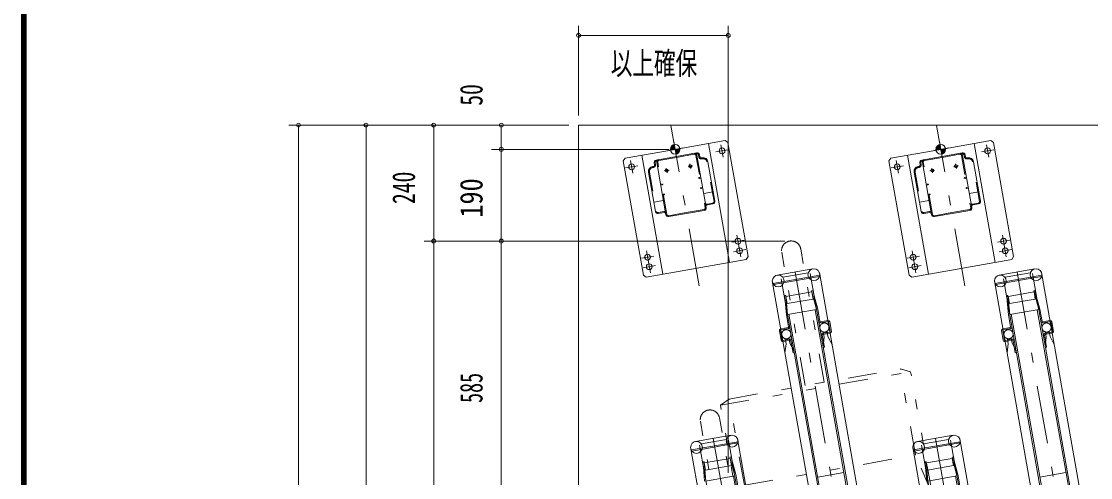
# Model space of a CAD drawing. Units: millimetres, scale not verified. Extents: x -5740 to 5740, y -4020 to 4020.
# Drawn here: x -5740 to -3526, y -862 to 83 of the extents above; entities that cross this region are included whole.
import ezdxf
from ezdxf.enums import TextEntityAlignment as Align

# ---------------------------------------------------------------- set-up
doc = ezdxf.new("R2010")
doc.units = ezdxf.units.MM
doc.header["$LTSCALE"] = 10
for name, pattern in [('USER2', [10, 4, -6]), ('USER4', [24, 12, -5, 2, -5]), ('USER6', [25, 6, -5, 2, -5, 2, -5])]:
    doc.linetypes.add(name, pattern=pattern)
for name, color, linetype, lineweight in [('0-1_0-00', 4, 'Continuous', 18), ('0-2_2ラック-03BODL', 7, 'Continuous', 18), ('0-4_2ラック-6下ラック前', 3, 'Continuous', 18), ('0-5_2ラック-7下ラック奥', 3, 'USER2', 18), ('0-7_2ラック-A上ラック架台', 3, 'Continuous', 18), ('0-8_2ラック-B下自転車前', 2, 'USER6', 18), ('0-9_2ラック-C下自転車奥', 3, 'Continuous', 18), ('0-A_2ラック-D上自転車１', 4, 'USER6', 18), ('0-B_2ラック-F寸法', 3, 'Continuous', 18), ('0-F_F-F_J_ADD', 2, 'Continuous', 18)]:
    doc.layers.add(name, color=color, linetype=linetype, lineweight=lineweight)
doc.styles.add('ＭＳ ゴシック', font='')
doc.styles.get('ＭＳ ゴシック').set_extended_font_data('MS Gothic')

# ---------------------------------------------------------------- blocks, each defined once
blk = doc.blocks.new('POINT_3')
at = {"layer": '0-F_F-F_J_ADD'}
for p, q in [((-33.33, 0), (33.33, 0)), ((0, 33.33), (0, -33.33))]:
    blk.add_line(p, q, dxfattribs=at)
blk.add_circle((0, 0), 20, dxfattribs=at)
for points in [[(-20, 0), (0, 0), (0, 20)], [(-19.71, 3.4), (-20, 0), (0, 20)], [(0, 20), (-20, 0), (-20, 0)], [(-18.64, 7.25), (-19.71, 3.4), (0, 20)], [(0, 20), (-19.71, 3.4), (-19.71, 3.4)], [(-16.83, 10.81), (-18.64, 7.25), (0, 20)], [(0, 20), (-18.64, 7.25), (-18.64, 7.25)], [(-14.35, 13.93), (-16.83, 10.81), (0, 20)], [(0, 20), (-16.83, 10.81), (-16.83, 10.81)], [(-11.29, 16.51), (-14.35, 13.93), (0, 20)], [(0, 20), (-14.35, 13.93), (-14.35, 13.93)], [(-7.79, 18.42), (-11.29, 16.51), (0, 20)], [(0, 20), (-11.29, 16.51), (-11.29, 16.51)], [(-3.97, 19.6), (-7.79, 18.42), (0, 20)], [(0, 20), (-7.79, 18.42), (-7.79, 18.42)], [(0, 20), (-3.97, 19.6), (-3.97, 19.6)], [(0, 20), (-3.97, 19.6), (-3.97, 19.6)], [(0, 20), (0, 0), (0, 0)], [(20, 0), (0, 0), (0, -20)], [(0, -20), (0, 0), (0, 0)], [(19.71, -3.4), (20, 0), (0, -20)], [(0, -20), (20, 0), (20, 0)], [(18.64, -7.25), (19.71, -3.4), (0, -20)], [(0, -20), (19.71, -3.4), (19.71, -3.4)], [(16.83, -10.81), (18.64, -7.25), (0, -20)], [(0, -20), (18.64, -7.25), (18.64, -7.25)], [(14.35, -13.93), (16.83, -10.81), (0, -20)], [(0, -20), (16.83, -10.81), (16.83, -10.81)], [(11.29, -16.51), (14.35, -13.93), (0, -20)], [(0, -20), (14.35, -13.93), (14.35, -13.93)], [(7.79, -18.42), (11.29, -16.51), (0, -20)], [(0, -20), (11.29, -16.51), (11.29, -16.51)], [(3.97, -19.6), (7.79, -18.42), (0, -20)], [(0, -20), (7.79, -18.42), (7.79, -18.42)], [(0, -20), (3.97, -19.6), (3.97, -19.6)], [(0, -20), (3.97, -19.6), (3.97, -19.6)]]:
    blk.add_solid(points, dxfattribs=at)
blk = doc.blocks.new('UP-POLE-TOP_4')
at = {"layer": '0-7_2ラック-A上ラック架台', "linetype": 'USER4'}
for p, q in [((0, -287.35), (0, 50)), ((-108, -20), (-82, -20)), ((-95, -33), (-95, -7)), ((82, -20), (108, -20)), ((95, -33), (95, -7)), ((-30, -40), (-20, -40)), ((-25, -45), (-25, -35)), ((30, -40), (20, -40)), ((25, -35), (25, -45)), ((-41.43, -67), (-37.01, -67)), ((-37.01, -88), (-41.43, -88)), ((37.01, -67), (41.43, -67)), ((41.43, -88), (37.01, -88)), ((-95, -197), (-95, -243)), ((95, -197), (95, -243)), ((-108, -210), (-82, -210)), ((82, -210), (108, -210)), ((-82, -230), (-108, -230)), ((82, -230), (108, -230))]:
    blk.add_line(p, q, dxfattribs=at)
at = {"layer": '0-7_2ラック-A上ラック架台', "color": 7}
for p, q in [((-70, 0), (-70, -250)), ((70, -250), (70, 0)), ((-47.5, -24), (-47.5, -20)), ((-42.25, -20), (-42.25, -130)), ((42.25, -20), (42.25, -130)), ((47.5, -20), (47.5, -24)), ((-62.5, -120), (-62.5, -37)), ((-52.5, -27), (-50.5, -27)), ((50.5, -27), (52.5, -27)), ((52.5, -29), (50.5, -29)), ((62.5, -120), (62.5, -37)), ((-40.25, -66), (-39.25, -66)), ((39.25, -66), (40.25, -66)), ((-39.25, -68), (-40.25, -68)), ((-40.25, -87), (-39.25, -87)), ((40.25, -68), (39.25, -68)), ((39.25, -87), (40.25, -87)), ((-42.25, -100.36), (-62.5, -100.36)), ((-39.25, -89), (-40.25, -89)), ((40.25, -89), (39.25, -89)), ((42.25, -100.36), (62.5, -100.36)), ((-45.25, -125), (-57.5, -125)), ((45.25, -125), (57.5, -125)), ((105, -250), (-105, -250))]:
    blk.add_line(p, q, dxfattribs=at)
at = {"layer": '0-7_2ラック-A上ラック架台', "linetype": 'USER2'}
for p, q in [((-45.5, -24), (-45.5, -20)), ((-41.25, -17), (-42.5, -17)), ((-40.25, -130), (-40.25, -20)), ((40.25, -20), (40.25, -130)), ((41.25, -17), (42.5, -17)), ((45.5, -24), (45.5, -20)), ((-60.5, -37), (-60.5, -120)), ((-50.5, -29), (-52.5, -29)), ((60.5, -120), (60.5, -37)), ((-57.5, -123), (-45.25, -123)), ((45.25, -123), (57.5, -123)), ((0, -133), (-37.25, -133)), ((37.25, -133), (0, -133))]:
    blk.add_line(p, q, dxfattribs=at)
at = {"layer": '0-7_2ラック-A上ラック架台', "color": 7}
for points in [[(-105, -250), (-110, -245), (-110, -5), (-105, 0)], [(-105, 0), (0, 0), (105, 0), (110, -5), (110, -245), (105, -250)], [(42.5, -15), (0, -15), (-42.5, -15)], [(-37.25, -135), (0, -135), (37.25, -135)]]:
    blk.add_lwpolyline(points, dxfattribs=at)
at = {"layer": '0-7_2ラック-A上ラック架台', "linetype": 'USER2'}
blk.add_lwpolyline([(-37.25, -17), (0, -17), (37.25, -17)], dxfattribs=at)
at = {"layer": '0-7_2ラック-A上ラック架台', "color": 7}
for centre, radius in [((-95, -20), 6), ((95, -20), 6), ((-25, -40), 3), ((25, -40), 3), ((-95, -210), 6), ((95, -210), 6), ((-95, -230), 6), ((95, -230), 6)]:
    blk.add_circle(centre, radius, dxfattribs=at)
for centre, radius, start, end in [((-42.5, -20), 5, 90, 180), ((-37.25, -20), 5, 90, 180), ((37.25, -20), 5, 0, 90), ((42.5, -20), 5, 0, 90), ((-52.5, -37), 10, 90, 180), ((-50.5, -24), 3, 270, 0), ((50.5, -24), 3, 180, 270), ((52.5, -37), 10, 0, 90), ((-39.25, -67), 1, 270, 90), ((39.25, -67), 1, 90, 270), ((-39.25, -88), 1, 270, 90), ((39.25, -88), 1, 90, 270), ((-57.5, -120), 5, 180, 270), ((-45.25, -128), 3, 0, 90), ((-37.25, -130), 5, 180, 270), ((37.25, -130), 5, 270, 0), ((45.25, -128), 3, 90, 180), ((57.5, -120), 5, 270, 0)]:
    blk.add_arc(centre, radius, start, end, dxfattribs=at)
at = {"layer": '0-7_2ラック-A上ラック架台', "linetype": 'USER2'}
for centre, radius, start, end in [((-42.5, -20), 3, 90, 180), ((-37.25, -20), 3, 90, 180), ((37.25, -20), 3, 0, 90), ((42.5, -20), 3, 0, 90), ((-52.5, -37), 8, 90, 180), ((-50.5, -24), 5, 270, 0), ((50.5, -24), 5, 180, 270), ((52.5, -37), 8, 0, 90), ((-57.5, -120), 3, 180, 270), ((-45.25, -128), 5, 53.13, 90), ((-37.25, -130), 3, 180, 270), ((37.25, -130), 3, 270, 0), ((45.25, -128), 5, 90, 126.87), ((57.5, -120), 3, 270, 0)]:
    blk.add_arc(centre, radius, start, end, dxfattribs=at)
at = {"layer": '0-A_2ラック-D上自転車１', "xscale": 0.5, "yscale": 0.5}
blk.add_blockref('POINT_3', (0, 0), dxfattribs=at)
blk = doc.blocks.new('CCL-RACK-BACK-TOP_6')
at = {"layer": '0-4_2ラック-6下ラック前', "color": 7}
for p, q in [((37.5, 178.97), (-37.5, 178.97)), ((-49.5, -345.16), (-49.5, 169.18)), ((49.31, 163.47), (-49.31, 163.47)), ((-48.32, 160.97), (48.32, 160.97)), ((-30.5, 170.34), (-30.5, -1330.15)), ((-26.39, 172.47), (26.39, 172.47)), ((30.5, -1330.15), (30.5, 170.34)), ((49.5, -345.16), (49.5, 169.18)), ((27.25, 132.35), (-27.25, 132.35)), ((-27.25, 132.35), (-27.25, 117.35)), ((30.5, 94.85), (-30.5, 94.85)), ((27.5, 94.85), (27.5, -1355.15))]:
    blk.add_line(p, q, dxfattribs=at)
at = {"layer": '0-4_2ラック-6下ラック前', "linetype": 'USER4'}
blk.add_line((0, 178.97), (0, -1375), dxfattribs=at)
at = {"layer": '0-4_2ラック-6下ラック前', "linetype": 'USER2'}
for p, q in [((-33, 94.85), (-30.5, 123.8)), ((33, 94.85), (30.5, 123.8)), ((33, 69.35), (33, 94.85))]:
    blk.add_line(p, q, dxfattribs=at)
at = {"layer": '0-4_2ラック-6下ラック前', "color": 7}
for points in [[(-30.5, 94.85), (-27.05, 134.7), (-29.54, 134.91), (-30.5, 123.8)], [(30.5, 94.85), (27.05, 134.7), (29.54, 134.91), (30.5, 123.8)], [(-27.25, 117.35), (27.25, 117.35), (27.25, 132.35)]]:
    blk.add_lwpolyline(points, dxfattribs=at)
for centre in [(-37.5, 166.72), (37.5, 166.72)]:
    blk.add_circle(centre, 12.25, dxfattribs=at)
blk = doc.blocks.new('CCL-CYC-BACK-TOP_1')
at = {"layer": '0-8_2ラック-B下自転車前'}
for p, q in [((-20, 1505.14), (-20, 1785.52)), ((20, 1505.14), (20, 1785.52))]:
    blk.add_line(p, q, dxfattribs=at)
blk.add_arc((0, 1785.52), 20, 0, 180, dxfattribs=at)
blk = doc.blocks.new('CCL-RACK-FRONT-TOP_13')
at = {"layer": '0-5_2ラック-7下ラック奥', "color": 7, "linetype": 'Continuous'}
for p, q in [((-49.5, 4.84), (-49.5, 519.18)), ((49.31, 513.47), (-49.31, 513.47)), ((-48.32, 510.97), (48.32, 510.97)), ((37.5, 528.97), (-37.5, 528.97)), ((-30.5, 520.34), (-30.5, -980.15)), ((-26.39, 522.47), (26.39, 522.47)), ((30.5, -980.15), (30.5, 520.34)), ((49.5, 4.84), (49.5, 519.18)), ((27.25, 482.35), (-27.25, 482.35)), ((-27.25, 482.35), (-27.25, 467.35)), ((30.5, 444.85), (-30.5, 444.85)), ((-27.5, 444.85), (-27.5, -1005.15)), ((27.5, 444.85), (27.5, -1005.15)), ((-53, 394.85), (-53, 414.85)), ((-50.5, 394.85), (-50.5, 414.85)), ((50.5, 394.85), (50.5, 414.85)), ((53, 394.85), (53, 414.85)), ((-27.25, 102.35), (27.25, 102.35))]:
    blk.add_line(p, q, dxfattribs=at)
at = {"layer": '0-5_2ラック-7下ラック奥', "linetype": 'USER4'}
blk.add_line((0, 528.97), (0, -1025), dxfattribs=at)
at = {"layer": '0-5_2ラック-7下ラック奥'}
for p, q in [((-33, 444.85), (-30.5, 473.8)), ((33, 444.85), (30.5, 473.8)), ((-33, 419.35), (-33, 444.85)), ((33, 419.35), (33, 444.85)), ((-49.5, 418.35), (-34, 418.35)), ((-49.5, 415.85), (-34, 415.85)), ((49.5, 418.35), (34, 418.35)), ((49.5, 415.85), (34, 415.85)), ((-49.5, 393.85), (-34, 393.85)), ((-49.5, 391.35), (-34, 391.35)), ((-33, 390.35), (-33, 364.85)), ((33, 390.35), (33, 364.85)), ((49.5, 393.85), (34, 393.85)), ((49.5, 391.35), (34, 391.35)), ((-30.5, 364.85), (-33, 364.85)), ((30.5, 364.85), (33, 364.85))]:
    blk.add_line(p, q, dxfattribs=at)
at = {"layer": '0-5_2ラック-7下ラック奥', "color": 7, "linetype": 'Continuous'}
for points in [[(-30.5, 444.85), (-27.05, 484.7), (-29.54, 484.91), (-30.5, 473.8)], [(-27.25, 467.35), (27.25, 467.35), (27.25, 482.35)], [(30.5, 444.85), (27.05, 484.7), (29.54, 484.91), (30.5, 473.8)]]:
    blk.add_lwpolyline(points, dxfattribs=at)
at = {"layer": '0-5_2ラック-7下ラック奥'}
for points in [[(-30.5, 367.84), (-36, 385.71), (-36, 395.71), (-44, 395.71), (-44, 385.71), (-49.5, 367.84)], [(49.5, 367.84), (44, 385.71), (44, 395.71), (36, 395.71), (36, 385.71), (30.5, 367.84)]]:
    blk.add_lwpolyline(points, dxfattribs=at)
at = {"layer": '0-5_2ラック-7下ラック奥', "color": 7, "linetype": 'Continuous'}
for centre in [(-37.5, 516.72), (37.5, 516.72)]:
    blk.add_circle(centre, 12.25, dxfattribs=at)
for centre, radius, start, end in [((-49.5, 414.85), 3.5, 90, 180), ((-49.5, 414.85), 1, 90, 180), ((49.5, 414.85), 3.5, 0, 90), ((49.5, 414.85), 1, 0, 90), ((-49.5, 394.85), 3.5, 180, 270), ((-49.5, 394.85), 1, 180, 270), ((49.5, 394.85), 3.5, 270, 0), ((49.5, 394.85), 1, 270, 0)]:
    blk.add_arc(centre, radius, start, end, dxfattribs=at)
at = {"layer": '0-5_2ラック-7下ラック奥'}
for centre, radius, start, end in [((-40, 405.21), 9.5, 360, 180), ((-40, 405.21), 9.5, 180, 0), ((-34, 419.35), 1, 270, 0), ((-34, 419.35), 3.5, 270, 0), ((34, 419.35), 3.5, 180, 270), ((40, 405.21), 9.5, 0, 180), ((40, 405.21), 9.5, 180, 360), ((34, 419.35), 1, 180, 270), ((-34, 390.35), 3.5, 0, 90), ((-34, 390.35), 1, 0, 90), ((34, 390.35), 3.5, 90, 180), ((34, 390.35), 1, 90, 180)]:
    blk.add_arc(centre, radius, start, end, dxfattribs=at)
blk = doc.blocks.new('CCL-CYC-FRONT-TOP_2')
at = {"layer": '0-9_2ラック-C下自転車奥', "color": 6, "linetype": 'USER6'}
for p, q in [((-20, 1505.14), (-20, 1785.52)), ((20, 1505.14), (20, 1785.52)), ((-200, 1495.5), (-180, 1505.14)), ((-200, 1495.5), (200, 1495.5)), ((-200, 1236.94), (-200, 1495.5)), ((180, 1323.71), (180, 1505.14)), ((200, 1495.5), (180, 1505.14)), ((200, 1236.94), (200, 1495.5)), ((-180, 1323.71), (180, 1323.71)), ((200, 1236.94), (180, 1323.71))]:
    blk.add_line(p, q, dxfattribs=at)
blk.add_lwpolyline([(-200, 1236.94), (-180, 1323.71), (-180, 1505.14), (180, 1505.14)], dxfattribs=at)
blk.add_arc((0, 1785.52), 20, 0, 180, dxfattribs=at)

msp = doc.modelspace()

# ---------------------------------------------------------------- linework, layer by layer
at = {"layer": '0-1_0-00', "color": 5}
for points in [[(5739.71, 4020.13), (-5740.29, 4020.13), (-5740.29, -4019.87), (5739.71, -4019.87)], [(5738.71, 4019.13), (5738.71, -4018.87), (-5739.29, -4018.87), (-5739.29, 4019.13)], [(5737.71, 4018.13), (5737.71, -4017.87), (-5738.29, -4017.87), (-5738.29, 4018.13)], [(5736.71, 4017.13), (5736.71, -4016.87), (-5737.29, -4016.87), (-5737.29, 4017.13)], [(5735.71, 4016.13), (5735.71, -4015.87), (-5736.29, -4015.87), (-5736.29, 4016.13)], [(5734.71, 4015.13), (5734.71, -4014.87), (-5735.29, -4014.87), (-5735.29, 4015.13)], [(5733.71, 4014.13), (5733.71, -4013.87), (-5734.29, -4013.87), (-5734.29, 4014.13)], [(5732.71, 4013.13), (5732.71, -4012.87), (-5733.29, -4012.87), (-5733.29, 4013.13)], [(5731.71, 4012.13), (5731.71, -4011.87), (-5732.29, -4011.87), (-5732.29, 4012.13)], [(5730.71, 4011.13), (5730.71, -4010.87), (-5731.29, -4010.87), (-5731.29, 4011.13)], [(5729.71, 4010.13), (5729.71, -4009.87), (-5730.29, -4009.87), (-5730.29, 4010.13)]]:
    msp.add_lwpolyline(points, close=True, dxfattribs=at)
at = {"layer": '0-2_2ラック-03BODL'}
msp.add_lwpolyline([(-1261.49, -131.79), (-4586.49, -131.79), (-4586.49, -2566.6)], dxfattribs=at)
at = {"layer": '0-B_2ラック-F寸法'}
for p, q in [((-4586.49, 74.16), (-4586.49, -111.79)), ((-4276.49, 74.16), (-4276.49, -851.79)), ((-4586.49, 54.16), (-4276.49, 54.16)), ((-5186.49, -131.79), (-4606.49, -131.79)), ((-5166.49, -131.79), (-5166.49, -2501.79)), ((-5026.49, -2151.79), (-5026.49, -131.79)), ((-4886.49, -371.79), (-4886.49, -131.79)), ((-4746.49, -181.79), (-4746.49, -131.79)), ((-4766.49, -181.79), (-4399.1, -181.79)), ((-4746.49, -181.79), (-4746.49, -371.79)), ((-4906.49, -371.79), (-4159.64, -371.79)), ((-4886.49, -371.79), (-4886.49, -1971.79)), ((-4746.49, -371.79), (-4746.49, -956.79))]:
    msp.add_line(p, q, dxfattribs=at)
for centre, start, end in [((-4586.49, 54.16), 0, 180), ((-4586.49, 54.16), 180, 0), ((-4276.49, 54.16), 0, 180), ((-4276.49, 54.16), 180, 0), ((-5166.49, -131.79), 0, 180), ((-5166.49, -131.79), 180, 0), ((-5026.49, -131.79), 0, 180), ((-5026.49, -131.79), 180, 0), ((-4886.49, -131.79), 0, 180), ((-4886.49, -131.79), 180, 0), ((-4746.49, -131.79), 0, 180), ((-4746.49, -131.79), 180, 0), ((-4746.49, -181.79), 0, 180), ((-4746.49, -181.79), 180, 0), ((-4886.49, -371.79), 0, 180), ((-4886.49, -371.79), 180, 0), ((-4746.49, -371.79), 0, 180), ((-4746.49, -371.79), 180, 0)]:
    msp.add_arc(centre, 4, start, end, dxfattribs=at)

# ---------------------------------------------------------------- block references
at = {"layer": '0-8_2ラック-B下自転車前', "rotation": 10}
msp.add_blockref('CCL-CYC-BACK-TOP_1', (-4004.4, -2499.89), dxfattribs=at)
at = {"layer": '0-9_2ラック-C下自転車奥', "rotation": 10}
for name, p in [('CCL-CYC-FRONT-TOP_2', (-3836.12, -2149.89)), ('CCL-RACK-FRONT-TOP_13', (-4046.49, -956.79)), ('CCL-RACK-FRONT-TOP_13', (-3586.49, -956.79)), ('CCL-RACK-BACK-TOP_6', (-4276.49, -956.79)), ('CCL-RACK-BACK-TOP_6', (-3816.49, -956.79))]:
    msp.add_blockref(name, p, dxfattribs=at)
at = {"layer": '0-A_2ラック-D上自転車１', "rotation": 10}
for p in [(-4386.49, -181.79), (-3836.49, -181.79)]:
    msp.add_blockref('UP-POLE-TOP_4', p, dxfattribs=at)

# ---------------------------------------------------------------- texts
at = {"layer": '0-B_2ラック-F寸法', "color": 7, "style": 'ＭＳ ゴシック', "width": 0.7}
msp.add_text('以上確保', height=46.89, dxfattribs=at).set_placement((-4519.97, -41.04), align=Align.BOTTOM_LEFT)
at = {"layer": '0-B_2ラック-F寸法', "color": 7, "style": 'ＭＳ ゴシック'}
for s, width, p in [('50', 0.7, (-4771.29, -91.46)), ('240', 0.7, (-4911.29, -294.97)), ('190', 0.85, (-4771.29, -323.13)), ('585', 0.65, (-4771.29, -706.97))]:
    msp.add_text(s, height=46.89, rotation=90, dxfattribs=dict(at, width=width)).set_placement(p, align=Align.BOTTOM_LEFT)

doc.saveas('drawing.dxf')
